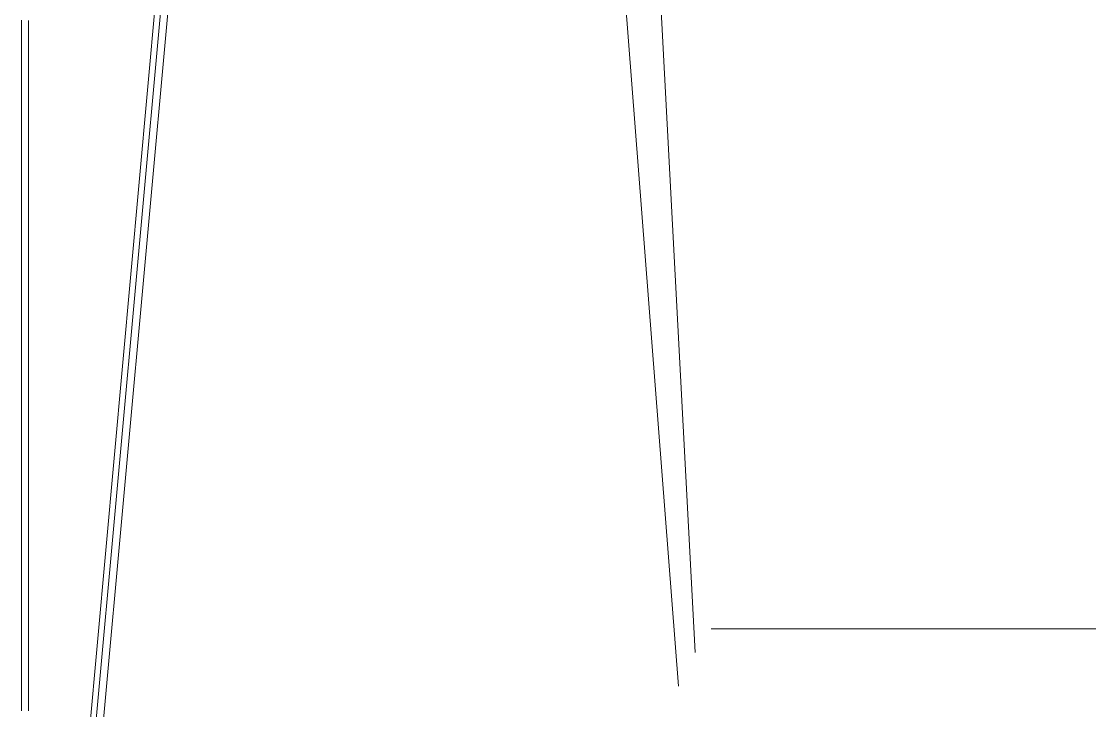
# Model space of a CAD drawing. Extents: x 65572 to 72871, y 30718 to 33858.
# Drawn here: x 67070.59 to 67075.61, y 32286.68 to 32289.92 of the extents above; entities that cross this region are included whole.
import ezdxf

# ---------------------------------------------------------------- set-up
doc = ezdxf.new("R2010")
doc.units = 0
doc.header["$LTSCALE"] = 0.5
doc.header["$MEASUREMENT"] = 0
doc.layers.add('Layout', color=154, linetype='CONTINUOUS', lineweight=5)

msp = doc.modelspace()

# ---------------------------------------------------------------- linework, layer by layer
at = {"layer": 'Layout', "linetype": 'ByBlock'}
for p, q in [((67070.585997, 32283.063442), (67071.586002, 32294.063496)), ((67071.586002, 32293.75496), (67070.585997, 32282.754906)), ((67071.620078, 32293.757581), (67070.620078, 32282.757581)), ((67073.757543, 32286.948725), (67073.395641, 32293.75496)), ((67073.678517, 32286.790672), (67073.178016, 32293.237914)), ((67073.832179, 32287.060679), (67081.032368, 32287.060679))]:
    msp.add_line(p, q, dxfattribs=at)
at = {"layer": 'Layout', "linetype": 'ByBlock', "flags": 128}
msp.add_lwpolyline([(67070.585997, 32289.923984), (67070.585997, 32289.91816), (67070.585997, 32289.912336), (67070.585997, 32289.906512), (67070.585997, 32289.900688), (67070.585997, 32289.894864), (67070.585997, 32289.88904), (67070.585997, 32289.883216), (67070.585997, 32289.877392), (67070.585997, 32289.871568), (67070.585997, 32289.865744), (67070.585997, 32289.85992), (67070.585997, 32289.854096), (67070.585997, 32289.848272), (67070.585997, 32289.842448), (67070.585997, 32289.836624), (67070.585997, 32289.8308), (67070.585997, 32289.824976), (67070.585997, 32289.819152), (67070.585997, 32289.813327), (67070.585997, 32289.807503), (67070.585997, 32289.801679), (67070.585997, 32289.795855), (67070.585997, 32289.790031), (67070.585997, 32289.784207), (67070.585997, 32289.778383), (67070.585997, 32289.772559), (67070.585997, 32289.766735), (67070.585997, 32289.760911), (67070.585997, 32289.755087), (67070.585997, 32289.749263), (67070.585997, 32289.743439), (67070.585997, 32289.737615), (67070.585997, 32289.731791), (67070.585997, 32289.725967), (67070.585997, 32289.720143), (67070.585997, 32289.714319), (67070.585997, 32289.708495), (67070.585997, 32289.702671), (67070.585997, 32289.696847), (67070.585997, 32289.691023), (67070.585997, 32289.685199), (67070.585997, 32289.679375), (67070.585997, 32289.673551), (67070.585997, 32289.667727), (67070.585997, 32289.661903), (67070.585997, 32289.656079), (67070.585997, 32289.650255), (67070.585997, 32289.644431), (67070.585997, 32289.638607), (67070.585997, 32289.632782), (67070.585997, 32289.626958), (67070.585997, 32289.621134), (67070.585997, 32289.61531), (67070.585997, 32289.609486), (67070.585997, 32289.603662), (67070.585997, 32289.597838), (67070.585997, 32289.592014), (67070.585997, 32289.58619), (67070.585997, 32289.580366), (67070.585997, 32289.574542), (67070.585997, 32289.568718), (67070.585997, 32289.562894), (67070.585997, 32289.55707), (67070.585997, 32289.551246), (67070.585997, 32289.545722), (67070.585997, 32289.540497), (67070.585997, 32289.535273), (67070.585997, 32289.530048), (67070.585997, 32289.524824), (67070.585997, 32289.519599), (67070.585997, 32289.514375), (67070.585997, 32289.50915), (67070.585997, 32289.503925), (67070.585997, 32289.498701), (67070.585997, 32289.493476), (67070.585997, 32289.488252), (67070.585997, 32289.483027), (67070.585997, 32289.477803), (67070.585997, 32289.472578), (67070.585997, 32289.467354), (67070.585997, 32289.462129), (67070.585997, 32289.456905), (67070.585997, 32289.45168), (67070.585997, 32289.446456), (67070.585997, 32289.441231), (67070.585997, 32289.436007), (67070.585997, 32289.430782), (67070.585997, 32289.425557), (67070.585997, 32289.420333), (67070.585997, 32289.415108), (67070.585997, 32289.409884), (67070.585997, 32289.404659), (67070.585997, 32289.399435), (67070.585997, 32289.39421), (67070.585997, 32289.388986), (67070.585997, 32289.383761), (67070.585997, 32289.378537), (67070.585997, 32289.373312), (67070.585997, 32289.368088), (67070.585997, 32289.362863), (67070.585997, 32289.357639), (67070.585997, 32289.352414), (67070.585997, 32289.34719), (67070.585997, 32289.341965), (67070.585997, 32289.33674), (67070.585997, 32289.331516), (67070.585997, 32289.326291), (67070.585997, 32289.321067), (67070.585997, 32289.315842), (67070.585997, 32289.310618), (67070.585997, 32289.305393), (67070.585997, 32289.300169), (67070.585997, 32289.294944), (67070.585997, 32289.28972), (67070.585997, 32289.284495), (67070.585997, 32289.279271), (67070.585997, 32289.274046), (67070.585997, 32289.268822), (67070.585997, 32289.263597), (67070.585997, 32289.258372), (67070.585997, 32289.253148), (67070.585997, 32289.247923), (67070.585997, 32289.242699), (67070.585997, 32289.237474), (67070.585997, 32289.23225), (67070.585997, 32289.227025), (67070.585997, 32289.221801), (67070.585997, 32289.216576), (67070.585997, 32289.211352), (67070.585997, 32289.206127), (67070.585997, 32289.200903), (67070.585997, 32289.195678), (67070.585997, 32289.190454), (67070.585997, 32289.185229), (67070.585997, 32289.180004), (67070.585997, 32289.17478), (67070.585997, 32289.169555), (67070.585997, 32289.164331), (67070.585997, 32289.159106), (67070.585997, 32289.153882), (67070.585997, 32289.148657), (67070.585997, 32289.143433), (67070.585997, 32289.138208), (67070.585997, 32289.132984), (67070.585997, 32289.127759), (67070.585997, 32289.122535), (67070.585997, 32289.11731), (67070.585997, 32289.112086), (67070.585997, 32289.106861), (67070.585997, 32289.101636), (67070.585997, 32289.096412), (67070.585997, 32289.091187), (67070.585997, 32289.085963), (67070.585997, 32289.080738), (67070.585997, 32289.075514), (67070.585997, 32289.070289), (67070.585997, 32289.065065), (67070.585997, 32289.05984), (67070.585997, 32289.054616), (67070.585997, 32289.049391), (67070.585997, 32289.044167), (67070.585997, 32289.038942), (67070.585997, 32289.033718), (67070.585997, 32289.028493), (67070.585997, 32289.023268), (67070.585997, 32289.018044), (67070.585997, 32289.012819), (67070.585997, 32289.007595), (67070.585997, 32289.00237), (67070.585997, 32288.997146), (67070.585997, 32288.991921), (67070.585997, 32288.986697), (67070.585997, 32288.981472), (67070.585997, 32288.976248), (67070.585997, 32288.971023), (67070.585997, 32288.965799), (67070.585997, 32288.960574), (67070.585997, 32288.95535), (67070.585997, 32288.950125), (67070.585997, 32288.9449), (67070.585997, 32288.939676), (67070.585997, 32288.934451), (67070.585997, 32288.929227), (67070.585997, 32288.924002), (67070.585997, 32288.918778), (67070.585997, 32288.913553), (67070.585997, 32288.908329), (67070.585997, 32288.903104), (67070.585997, 32288.89788), (67070.585997, 32288.892655), (67070.585997, 32288.887431), (67070.585997, 32288.882206), (67070.585997, 32288.876982), (67070.585997, 32288.871757), (67070.585997, 32288.866533), (67070.585997, 32288.861308), (67070.585997, 32288.856083), (67070.585997, 32288.850859), (67070.585997, 32288.845634), (67070.585997, 32288.84041), (67070.585997, 32288.835185), (67070.585997, 32288.829961), (67070.585997, 32288.824736), (67070.585997, 32288.819512), (67070.585997, 32288.814287), (67070.585997, 32288.809063), (67070.585997, 32288.803838), (67070.585997, 32288.798614), (67070.585997, 32288.793389), (67070.585997, 32288.788165), (67070.585997, 32288.78294), (67070.585997, 32288.777715), (67070.585997, 32288.772491), (67070.585997, 32288.767266), (67070.585997, 32288.762042), (67070.585997, 32288.756817), (67070.585997, 32288.751593), (67070.585997, 32288.746368), (67070.585997, 32288.741144), (67070.585997, 32288.735919), (67070.585997, 32288.730695), (67070.585997, 32288.72547), (67070.585997, 32288.720246), (67070.585997, 32288.715021), (67070.585997, 32288.709797), (67070.585997, 32288.704572), (67070.585997, 32288.699347), (67070.585997, 32288.694123), (67070.585997, 32288.688898), (67070.585997, 32288.683674), (67070.585997, 32288.678449), (67070.585997, 32288.673225), (67070.585997, 32288.668), (67070.585997, 32288.662776), (67070.585997, 32288.657551), (67070.585997, 32288.652327), (67070.585997, 32288.647102), (67070.585997, 32288.641878), (67070.585997, 32288.636653), (67070.585997, 32288.631429), (67070.585997, 32288.626204), (67070.585997, 32288.620979), (67070.585997, 32288.615755), (67070.585997, 32288.61053), (67070.585997, 32288.605306), (67070.585997, 32288.600081), (67070.585997, 32288.594857), (67070.585997, 32288.589632), (67070.585997, 32288.584408), (67070.585997, 32288.579183), (67070.585997, 32288.573959), (67070.585997, 32288.568734), (67070.585997, 32288.56351), (67070.585997, 32288.558285), (67070.585997, 32288.553061), (67070.585997, 32288.547836), (67070.585997, 32288.542611), (67070.585997, 32288.537387), (67070.585997, 32288.532162), (67070.585997, 32288.526938), (67070.585997, 32288.521713), (67070.585997, 32288.516489), (67070.585997, 32288.511264), (67070.585997, 32288.50604), (67070.585997, 32288.500815), (67070.585997, 32288.495591), (67070.585997, 32288.490366), (67070.585997, 32288.485142), (67070.585997, 32288.479917), (67070.585997, 32288.474693), (67070.585997, 32288.469468), (67070.585997, 32288.464244), (67070.585997, 32288.459019), (67070.585997, 32288.453794), (67070.585997, 32288.44857), (67070.585997, 32288.443345), (67070.585997, 32288.438121), (67070.585997, 32288.432896), (67070.585997, 32288.427672), (67070.585997, 32288.422447), (67070.585997, 32288.417223), (67070.585997, 32288.411998), (67070.585997, 32288.406774), (67070.585997, 32288.401549), (67070.585997, 32288.396325), (67070.585997, 32288.3911), (67070.585997, 32288.385876), (67070.585997, 32288.380651), (67070.585997, 32288.375426), (67070.585997, 32288.370202), (67070.585997, 32288.364977), (67070.585997, 32288.359753), (67070.585997, 32288.354528), (67070.585997, 32288.349304), (67070.585997, 32288.344079), (67070.585997, 32288.338855), (67070.585997, 32288.33363), (67070.585997, 32288.328406), (67070.585997, 32288.323181), (67070.585997, 32288.317957), (67070.585997, 32288.312732), (67070.585997, 32288.307508), (67070.585997, 32288.302283), (67070.585997, 32288.297058), (67070.585997, 32288.291834), (67070.585997, 32288.286609), (67070.585997, 32288.281385), (67070.585997, 32288.27616), (67070.585997, 32288.270936), (67070.585997, 32288.265711), (67070.585997, 32288.260487), (67070.585997, 32288.255262), (67070.585997, 32288.250038), (67070.585997, 32288.244813), (67070.585997, 32288.239589), (67070.585997, 32288.234364), (67070.585997, 32288.22914), (67070.585997, 32288.223915), (67070.585997, 32288.21869), (67070.585997, 32288.213466), (67070.585997, 32288.208241), (67070.585997, 32288.203017), (67070.585997, 32288.197792), (67070.585997, 32288.192568), (67070.585997, 32288.187343), (67070.585997, 32288.182119), (67070.585997, 32288.176894), (67070.585997, 32288.17167), (67070.585997, 32288.166445), (67070.585997, 32288.161221), (67070.585997, 32288.155996), (67070.585997, 32288.150772), (67070.585997, 32288.145547), (67070.585997, 32288.140322), (67070.585997, 32288.135098), (67070.585997, 32288.129873), (67070.585997, 32288.124649), (67070.585997, 32288.119424), (67070.585997, 32288.1142), (67070.585997, 32288.108975), (67070.585997, 32288.103751), (67070.585997, 32288.098526), (67070.585997, 32288.093302), (67070.585997, 32288.088077), (67070.585997, 32288.082853), (67070.585997, 32288.077628), (67070.585997, 32288.072404), (67070.585997, 32288.067179), (67070.585997, 32288.061955), (67070.585997, 32288.05673), (67070.585997, 32288.051505), (67070.585997, 32288.046281), (67070.585997, 32288.041056), (67070.585997, 32288.035832), (67070.585997, 32288.030607), (67070.585997, 32288.025383), (67070.585997, 32288.020158), (67070.585997, 32288.014934), (67070.585997, 32288.009709), (67070.585997, 32288.004485), (67070.585997, 32287.99926), (67070.585997, 32287.994036), (67070.585997, 32287.988811), (67070.585997, 32287.983587), (67070.585997, 32287.978362), (67070.585997, 32287.973137), (67070.585997, 32287.967913), (67070.585997, 32287.962688), (67070.585997, 32287.957464), (67070.585997, 32287.952239), (67070.585997, 32287.947015), (67070.585997, 32287.94179), (67070.585997, 32287.936566), (67070.585997, 32287.931341), (67070.585997, 32287.926117), (67070.585997, 32287.920892), (67070.585997, 32287.915668), (67070.585997, 32287.910443), (67070.585997, 32287.905219), (67070.585997, 32287.899994), (67070.585997, 32287.894769), (67070.585997, 32287.889545), (67070.585997, 32287.88432), (67070.585997, 32287.879096), (67070.585997, 32287.873871), (67070.585997, 32287.868647), (67070.585997, 32287.863422), (67070.585997, 32287.858198), (67070.585997, 32287.852973), (67070.585997, 32287.847749), (67070.585997, 32287.842524), (67070.585997, 32287.8373), (67070.585997, 32287.832075), (67070.585997, 32287.826851), (67070.585997, 32287.821626), (67070.585997, 32287.816401), (67070.585997, 32287.811177), (67070.585997, 32287.805952), (67070.585997, 32287.800728), (67070.585997, 32287.795503), (67070.585997, 32287.790279), (67070.585997, 32287.785054), (67070.585997, 32287.77983), (67070.585997, 32287.774605), (67070.585997, 32287.769381), (67070.585997, 32287.764156), (67070.585997, 32287.758932), (67070.585997, 32287.753707), (67070.585997, 32287.748483), (67070.585997, 32287.743258), (67070.585997, 32287.738033), (67070.585997, 32287.732809), (67070.585997, 32287.727584), (67070.585997, 32287.72236), (67070.585997, 32287.717135), (67070.585997, 32287.711911), (67070.585997, 32287.706686), (67070.585997, 32287.701462), (67070.585997, 32287.696237), (67070.585997, 32287.691013), (67070.585997, 32287.685788), (67070.585997, 32287.680564), (67070.585997, 32287.675339), (67070.585997, 32287.670115), (67070.585997, 32287.66489), (67070.585997, 32287.659665), (67070.585997, 32287.654441), (67070.585997, 32287.649216), (67070.585997, 32287.643992), (67070.585997, 32287.638767), (67070.585997, 32287.633543), (67070.585997, 32287.628318), (67070.585997, 32287.623094), (67070.585997, 32287.617869), (67070.585997, 32287.612645), (67070.585997, 32287.60742), (67070.585997, 32287.602196), (67070.585997, 32287.596971), (67070.585997, 32287.591747), (67070.585997, 32287.586522), (67070.585997, 32287.581298), (67070.585997, 32287.576073), (67070.585997, 32287.570848), (67070.585997, 32287.565624), (67070.585997, 32287.560399), (67070.585997, 32287.555175), (67070.585997, 32287.54995), (67070.585997, 32287.544726), (67070.585997, 32287.539501), (67070.585997, 32287.534277), (67070.585997, 32287.529052), (67070.585997, 32287.523828), (67070.585997, 32287.518603), (67070.585997, 32287.513379), (67070.585997, 32287.508154), (67070.585997, 32287.50293), (67070.585997, 32287.497705), (67070.585997, 32287.49248), (67070.585997, 32287.487256), (67070.585997, 32287.482031), (67070.585997, 32287.476807), (67070.585997, 32287.471582), (67070.585997, 32287.466358), (67070.585997, 32287.461133), (67070.585997, 32287.455909), (67070.585997, 32287.450684), (67070.585997, 32287.44546), (67070.585997, 32287.440235), (67070.585997, 32287.435011), (67070.585997, 32287.429786), (67070.585997, 32287.424562), (67070.585997, 32287.419337), (67070.585997, 32287.414112), (67070.585997, 32287.408888), (67070.585997, 32287.403663), (67070.585997, 32287.398439), (67070.585997, 32287.393214), (67070.585997, 32287.38799), (67070.585997, 32287.382765), (67070.585997, 32287.377541), (67070.585997, 32287.372316), (67070.585997, 32287.367092), (67070.585997, 32287.361867), (67070.585997, 32287.356643), (67070.585997, 32287.351418), (67070.585997, 32287.346194), (67070.585997, 32287.340969), (67070.585997, 32287.335744), (67070.585997, 32287.33052), (67070.585997, 32287.325295), (67070.585997, 32287.320071), (67070.585997, 32287.314846), (67070.585997, 32287.309622), (67070.585997, 32287.304397), (67070.585997, 32287.299173), (67070.585997, 32287.293948), (67070.585997, 32287.288724), (67070.585997, 32287.283499), (67070.585997, 32287.278275), (67070.585997, 32287.27305), (67070.585997, 32287.268687), (67070.585997, 32287.264324), (67070.585997, 32287.259961), (67070.585997, 32287.255598), (67070.585997, 32287.251235), (67070.585997, 32287.246872), (67070.585997, 32287.242509), (67070.585997, 32287.238146), (67070.585997, 32287.233783), (67070.585997, 32287.22942), (67070.585997, 32287.225057), (67070.585997, 32287.220693), (67070.585997, 32287.21633), (67070.585997, 32287.211967), (67070.585997, 32287.207604), (67070.585997, 32287.203241), (67070.585997, 32287.198878), (67070.585997, 32287.194515), (67070.585997, 32287.190152), (67070.585997, 32287.185789), (67070.585997, 32287.181426), (67070.585997, 32287.177063), (67070.585997, 32287.1727), (67070.585997, 32287.168337), (67070.585997, 32287.163974), (67070.585997, 32287.159611), (67070.585997, 32287.155248), (67070.585997, 32287.150885), (67070.585997, 32287.146522), (67070.585997, 32287.142159), (67070.585997, 32287.137795), (67070.585997, 32287.133432), (67070.585997, 32287.129069), (67070.585997, 32287.124706), (67070.585997, 32287.120343), (67070.585997, 32287.11598), (67070.585997, 32287.111617), (67070.585997, 32287.107254), (67070.585997, 32287.102891), (67070.585997, 32287.098528), (67070.585997, 32287.094165), (67070.585997, 32287.089802), (67070.585997, 32287.085439), (67070.585997, 32287.081076), (67070.585997, 32287.076713), (67070.585997, 32287.07235), (67070.585997, 32287.067987), (67070.585997, 32287.063624), (67070.585997, 32287.059261), (67070.585997, 32287.054897), (67070.585997, 32287.050534), (67070.585997, 32287.046171), (67070.585997, 32287.041808), (67070.585997, 32287.037445), (67070.585997, 32287.033082), (67070.585997, 32287.028719), (67070.585997, 32287.024356), (67070.585997, 32287.019993), (67070.585997, 32287.01563), (67070.585997, 32287.011267), (67070.585997, 32287.006904), (67070.585997, 32287.002541), (67070.585997, 32286.998178), (67070.585997, 32286.993815), (67070.585997, 32286.989452), (67070.585997, 32286.985089), (67070.585997, 32286.980726), (67070.585997, 32286.976363), (67070.585997, 32286.971999), (67070.585997, 32286.967636), (67070.585997, 32286.963273), (67070.585997, 32286.95891), (67070.585997, 32286.954547), (67070.585997, 32286.950184), (67070.585997, 32286.945821), (67070.585997, 32286.941458), (67070.585997, 32286.937095), (67070.585997, 32286.932732), (67070.585997, 32286.928369), (67070.585997, 32286.924006), (67070.585997, 32286.919643), (67070.585997, 32286.91528), (67070.585997, 32286.910917), (67070.585997, 32286.906554), (67070.585997, 32286.902191), (67070.585997, 32286.897828), (67070.585997, 32286.893464), (67070.585997, 32286.889101), (67070.585997, 32286.884738), (67070.585997, 32286.880375), (67070.585997, 32286.876012), (67070.585997, 32286.871649), (67070.585997, 32286.867286), (67070.585997, 32286.862923), (67070.585997, 32286.85856), (67070.585997, 32286.854197), (67070.585997, 32286.849834), (67070.585997, 32286.845471), (67070.585997, 32286.841108), (67070.585997, 32286.836745), (67070.585997, 32286.832382), (67070.585997, 32286.828019), (67070.585997, 32286.823656), (67070.585997, 32286.819293), (67070.585997, 32286.81493), (67070.585997, 32286.810566), (67070.585997, 32286.806203), (67070.585997, 32286.80184), (67070.585997, 32286.797477), (67070.585997, 32286.793114), (67070.585997, 32286.788751), (67070.585997, 32286.784388), (67070.585997, 32286.780025), (67070.585997, 32286.775662), (67070.585997, 32286.771299), (67070.585997, 32286.766936), (67070.585997, 32286.762573), (67070.585997, 32286.75821), (67070.585997, 32286.753847), (67070.585997, 32286.749484), (67070.585997, 32286.745121), (67070.585997, 32286.740758), (67070.585997, 32286.736395), (67070.585997, 32286.732032), (67070.585997, 32286.727668), (67070.585997, 32286.723305), (67070.585997, 32286.718942), (67070.585997, 32286.714579), (67070.585997, 32286.710216), (67070.585997, 32286.705853), (67070.585997, 32286.70149), (67070.585997, 32286.697127), (67070.585997, 32286.692764), (67070.585997, 32286.688401), (67070.585997, 32286.684038), (67070.585997, 32286.679675), (67070.585997, 32286.675312)], dxfattribs=at)
at = {"layer": 'Layout', "linetype": 'ByBlock'}
msp.add_lwpolyline([(67070.620078, 32289.922852), (67070.620078, 32289.917144), (67070.620078, 32289.911435), (67070.620078, 32289.905726), (67070.620078, 32289.900018), (67070.620078, 32289.894309), (67070.620078, 32289.8886), (67070.620078, 32289.882892), (67070.620078, 32289.877183), (67070.620078, 32289.871475), (67070.620078, 32289.865766), (67070.620078, 32289.860057), (67070.620078, 32289.854349), (67070.620078, 32289.84864), (67070.620078, 32289.842931), (67070.620078, 32289.837223), (67070.620078, 32289.831514), (67070.620078, 32289.825806), (67070.620078, 32289.820097), (67070.620078, 32289.814388), (67070.620078, 32289.80868), (67070.620078, 32289.802971), (67070.620078, 32289.797262), (67070.620078, 32289.791554), (67070.620078, 32289.785845), (67070.620078, 32289.780137), (67070.620078, 32289.774428), (67070.620078, 32289.768719), (67070.620078, 32289.763011), (67070.620078, 32289.757302), (67070.620078, 32289.751594), (67070.620078, 32289.745885), (67070.620078, 32289.740176), (67070.620078, 32289.734468), (67070.620078, 32289.728759), (67070.620078, 32289.72305), (67070.620078, 32289.717342), (67070.620078, 32289.711633), (67070.620078, 32289.705925), (67070.620078, 32289.700216), (67070.620078, 32289.694507), (67070.620078, 32289.688799), (67070.620078, 32289.68309), (67070.620078, 32289.677381), (67070.620078, 32289.671673), (67070.620078, 32289.665964), (67070.620078, 32289.660256), (67070.620078, 32289.654547), (67070.620078, 32289.648838), (67070.620078, 32289.64313), (67070.620078, 32289.637421), (67070.620078, 32289.631712), (67070.620078, 32289.626004), (67070.620078, 32289.620295), (67070.620078, 32289.614587), (67070.620078, 32289.608878), (67070.620078, 32289.603169), (67070.620078, 32289.597461), (67070.620078, 32289.591752), (67070.620078, 32289.586043), (67070.620078, 32289.580335), (67070.620078, 32289.574626), (67070.620078, 32289.568918), (67070.620078, 32289.563209), (67070.620078, 32289.5575), (67070.620078, 32289.551792), (67070.620078, 32289.546341), (67070.620078, 32289.540933), (67070.620078, 32289.535525), (67070.620078, 32289.530117), (67070.620078, 32289.524709), (67070.620078, 32289.519301), (67070.620078, 32289.513893), (67070.620078, 32289.508485), (67070.620078, 32289.503077), (67070.620078, 32289.497669), (67070.620078, 32289.492261), (67070.620078, 32289.486853), (67070.620078, 32289.481445), (67070.620078, 32289.476037), (67070.620078, 32289.470629), (67070.620078, 32289.465221), (67070.620078, 32289.459813), (67070.620078, 32289.454405), (67070.620078, 32289.448997), (67070.620078, 32289.443589), (67070.620078, 32289.438181), (67070.620078, 32289.432773), (67070.620078, 32289.427365), (67070.620078, 32289.421957), (67070.620078, 32289.416549), (67070.620078, 32289.411141), (67070.620078, 32289.405733), (67070.620078, 32289.400325), (67070.620078, 32289.394917), (67070.620078, 32289.38951), (67070.620078, 32289.384102), (67070.620078, 32289.378694), (67070.620078, 32289.373286), (67070.620078, 32289.367878), (67070.620078, 32289.36247), (67070.620078, 32289.357062), (67070.620078, 32289.351654), (67070.620078, 32289.346246), (67070.620078, 32289.340838), (67070.620078, 32289.33543), (67070.620078, 32289.330022), (67070.620078, 32289.324614), (67070.620078, 32289.319206), (67070.620078, 32289.313798), (67070.620078, 32289.30839), (67070.620078, 32289.302982), (67070.620078, 32289.297574), (67070.620078, 32289.292166), (67070.620078, 32289.286758), (67070.620078, 32289.28135), (67070.620078, 32289.275942), (67070.620078, 32289.270534), (67070.620078, 32289.265126), (67070.620078, 32289.259718), (67070.620078, 32289.25431), (67070.620078, 32289.248902), (67070.620078, 32289.243494), (67070.620078, 32289.238086), (67070.620078, 32289.232678), (67070.620078, 32289.22727), (67070.620078, 32289.221862), (67070.620078, 32289.216454), (67070.620078, 32289.211046), (67070.620078, 32289.205638), (67070.620078, 32289.20023), (67070.620078, 32289.194822), (67070.620078, 32289.189414), (67070.620078, 32289.184006), (67070.620078, 32289.178598), (67070.620078, 32289.17319), (67070.620078, 32289.167782), (67070.620078, 32289.162375), (67070.620078, 32289.156967), (67070.620078, 32289.151559), (67070.620078, 32289.146151), (67070.620078, 32289.140743), (67070.620078, 32289.135335), (67070.620078, 32289.129927), (67070.620078, 32289.124519), (67070.620078, 32289.119111), (67070.620078, 32289.113703), (67070.620078, 32289.108295), (67070.620078, 32289.102887), (67070.620078, 32289.097479), (67070.620078, 32289.092071), (67070.620078, 32289.086663), (67070.620078, 32289.081255), (67070.620078, 32289.075847), (67070.620078, 32289.070439), (67070.620078, 32289.065031), (67070.620078, 32289.059623), (67070.620078, 32289.054215), (67070.620078, 32289.048807), (67070.620078, 32289.043399), (67070.620078, 32289.037991), (67070.620078, 32289.032583), (67070.620078, 32289.027175), (67070.620078, 32289.021767), (67070.620078, 32289.016359), (67070.620078, 32289.010951), (67070.620078, 32289.005543), (67070.620078, 32289.000135), (67070.620078, 32288.994727), (67070.620078, 32288.989319), (67070.620078, 32288.983911), (67070.620078, 32288.978503), (67070.620078, 32288.973095), (67070.620078, 32288.967687), (67070.620078, 32288.962279), (67070.620078, 32288.956871), (67070.620078, 32288.951463), (67070.620078, 32288.946055), (67070.620078, 32288.940647), (67070.620078, 32288.935239), (67070.620078, 32288.929832), (67070.620078, 32288.924424), (67070.620078, 32288.919016), (67070.620078, 32288.913608), (67070.620078, 32288.9082), (67070.620078, 32288.902792), (67070.620078, 32288.897384), (67070.620078, 32288.891976), (67070.620078, 32288.886568), (67070.620078, 32288.88116), (67070.620078, 32288.875752), (67070.620078, 32288.870344), (67070.620078, 32288.864936), (67070.620078, 32288.859528), (67070.620078, 32288.85412), (67070.620078, 32288.848712), (67070.620078, 32288.843304), (67070.620078, 32288.837896), (67070.620078, 32288.832488), (67070.620078, 32288.82708), (67070.620078, 32288.821672), (67070.620078, 32288.816264), (67070.620078, 32288.810856), (67070.620078, 32288.805448), (67070.620078, 32288.80004), (67070.620078, 32288.794632), (67070.620078, 32288.789224), (67070.620078, 32288.783816), (67070.620078, 32288.778408), (67070.620078, 32288.773), (67070.620078, 32288.767592), (67070.620078, 32288.762184), (67070.620078, 32288.756776), (67070.620078, 32288.751368), (67070.620078, 32288.74596), (67070.620078, 32288.740552), (67070.620078, 32288.735144), (67070.620078, 32288.729736), (67070.620078, 32288.724328), (67070.620078, 32288.71892), (67070.620078, 32288.713512), (67070.620078, 32288.708104), (67070.620078, 32288.702696), (67070.620078, 32288.697289), (67070.620078, 32288.691881), (67070.620078, 32288.686473), (67070.620078, 32288.681065), (67070.620078, 32288.675657), (67070.620078, 32288.670249), (67070.620078, 32288.664841), (67070.620078, 32288.659433), (67070.620078, 32288.654025), (67070.620078, 32288.648617), (67070.620078, 32288.643209), (67070.620078, 32288.637801), (67070.620078, 32288.632393), (67070.620078, 32288.626985), (67070.620078, 32288.621577), (67070.620078, 32288.616169), (67070.620078, 32288.610761), (67070.620078, 32288.605353), (67070.620078, 32288.599945), (67070.620078, 32288.594537), (67070.620078, 32288.589129), (67070.620078, 32288.583721), (67070.620078, 32288.578313), (67070.620078, 32288.572905), (67070.620078, 32288.567497), (67070.620078, 32288.562089), (67070.620078, 32288.556681), (67070.620078, 32288.551273), (67070.620078, 32288.545865), (67070.620078, 32288.540457), (67070.620078, 32288.535049), (67070.620078, 32288.529641), (67070.620078, 32288.524233), (67070.620078, 32288.518825), (67070.620078, 32288.513417), (67070.620078, 32288.508009), (67070.620078, 32288.502601), (67070.620078, 32288.497193), (67070.620078, 32288.491785), (67070.620078, 32288.486377), (67070.620078, 32288.480969), (67070.620078, 32288.475561), (67070.620078, 32288.470153), (67070.620078, 32288.464746), (67070.620078, 32288.459338), (67070.620078, 32288.45393), (67070.620078, 32288.448522), (67070.620078, 32288.443114), (67070.620078, 32288.437706), (67070.620078, 32288.432298), (67070.620078, 32288.42689), (67070.620078, 32288.421482), (67070.620078, 32288.416074), (67070.620078, 32288.410666), (67070.620078, 32288.405258), (67070.620078, 32288.39985), (67070.620078, 32288.394442), (67070.620078, 32288.389034), (67070.620078, 32288.383626), (67070.620078, 32288.378218), (67070.620078, 32288.372836), (67070.620078, 32288.367797), (67070.620078, 32288.362758), (67070.620078, 32288.357718), (67070.620078, 32288.352679), (67070.620078, 32288.34764), (67070.620078, 32288.3426), (67070.620078, 32288.337561), (67070.620078, 32288.332522), (67070.620078, 32288.327482), (67070.620078, 32288.322443), (67070.620078, 32288.317404), (67070.620078, 32288.312364), (67070.620078, 32288.307325), (67070.620078, 32288.302286), (67070.620078, 32288.297246), (67070.620078, 32288.292207), (67070.620078, 32288.287168), (67070.620078, 32288.282128), (67070.620078, 32288.277089), (67070.620078, 32288.27205), (67070.620078, 32288.26701), (67070.620078, 32288.261971), (67070.620078, 32288.256932), (67070.620078, 32288.251892), (67070.620078, 32288.246853), (67070.620078, 32288.241814), (67070.620078, 32288.236775), (67070.620078, 32288.231735), (67070.620078, 32288.226696), (67070.620078, 32288.221657), (67070.620078, 32288.216617), (67070.620078, 32288.211578), (67070.620078, 32288.206539), (67070.620078, 32288.201499), (67070.620078, 32288.19646), (67070.620078, 32288.191421), (67070.620078, 32288.186381), (67070.620078, 32288.181342), (67070.620078, 32288.176303), (67070.620078, 32288.171263), (67070.620078, 32288.166224), (67070.620078, 32288.161185), (67070.620078, 32288.156145), (67070.620078, 32288.151106), (67070.620078, 32288.146067), (67070.620078, 32288.141027), (67070.620078, 32288.135988), (67070.620078, 32288.130949), (67070.620078, 32288.125909), (67070.620078, 32288.12087), (67070.620078, 32288.115831), (67070.620078, 32288.110791), (67070.620078, 32288.105752), (67070.620078, 32288.100713), (67070.620078, 32288.095673), (67070.620078, 32288.090634), (67070.620078, 32288.085595), (67070.620078, 32288.080555), (67070.620078, 32288.075516), (67070.620078, 32288.070477), (67070.620078, 32288.065438), (67070.620078, 32288.060398), (67070.620078, 32288.055359), (67070.620078, 32288.05032), (67070.620078, 32288.04528), (67070.620078, 32288.040241), (67070.620078, 32288.035202), (67070.620078, 32288.030162), (67070.620078, 32288.025123), (67070.620078, 32288.020084), (67070.620078, 32288.015044), (67070.620078, 32288.010005), (67070.620078, 32288.004966), (67070.620078, 32287.999926), (67070.620078, 32287.994887), (67070.620078, 32287.989848), (67070.620078, 32287.984808), (67070.620078, 32287.979769), (67070.620078, 32287.97473), (67070.620078, 32287.96969), (67070.620078, 32287.964651), (67070.620078, 32287.959612), (67070.620078, 32287.954572), (67070.620078, 32287.949533), (67070.620078, 32287.944494), (67070.620078, 32287.939454), (67070.620078, 32287.934415), (67070.620078, 32287.929376), (67070.620078, 32287.924336), (67070.620078, 32287.919297), (67070.620078, 32287.914258), (67070.620078, 32287.909218), (67070.620078, 32287.904179), (67070.620078, 32287.89914), (67070.620078, 32287.8941), (67070.620078, 32287.889061), (67070.620078, 32287.884022), (67070.620078, 32287.878983), (67070.620078, 32287.873943), (67070.620078, 32287.868904), (67070.620078, 32287.863865), (67070.620078, 32287.858825), (67070.620078, 32287.853786), (67070.620078, 32287.848747), (67070.620078, 32287.843707), (67070.620078, 32287.838668), (67070.620078, 32287.833629), (67070.620078, 32287.828589), (67070.620078, 32287.82355), (67070.620078, 32287.818511), (67070.620078, 32287.813471), (67070.620078, 32287.808432), (67070.620078, 32287.803393), (67070.620078, 32287.798353), (67070.620078, 32287.793314), (67070.620078, 32287.788275), (67070.620078, 32287.783235), (67070.620078, 32287.778196), (67070.620078, 32287.773157), (67070.620078, 32287.768117), (67070.620078, 32287.763078), (67070.620078, 32287.758039), (67070.620078, 32287.752999), (67070.620078, 32287.74796), (67070.620078, 32287.742921), (67070.620078, 32287.737881), (67070.620078, 32287.732842), (67070.620078, 32287.727803), (67070.620078, 32287.722763), (67070.620078, 32287.717724), (67070.620078, 32287.712685), (67070.620078, 32287.707646), (67070.620078, 32287.702606), (67070.620078, 32287.697567), (67070.620078, 32287.692528), (67070.620078, 32287.687488), (67070.620078, 32287.682449), (67070.620078, 32287.67741), (67070.620078, 32287.67237), (67070.620078, 32287.667331), (67070.620078, 32287.662292), (67070.620078, 32287.657252), (67070.620078, 32287.652213), (67070.620078, 32287.647174), (67070.620078, 32287.642134), (67070.620078, 32287.637095), (67070.620078, 32287.632056), (67070.620078, 32287.627016), (67070.620078, 32287.621977), (67070.620078, 32287.616938), (67070.620078, 32287.611898), (67070.620078, 32287.606859), (67070.620078, 32287.60182), (67070.620078, 32287.59678), (67070.620078, 32287.591741), (67070.620078, 32287.586702), (67070.620078, 32287.581662), (67070.620078, 32287.576623), (67070.620078, 32287.571584), (67070.620078, 32287.566544), (67070.620078, 32287.561505), (67070.620078, 32287.556466), (67070.620078, 32287.551426), (67070.620078, 32287.546387), (67070.620078, 32287.541348), (67070.620078, 32287.536309), (67070.620078, 32287.531269), (67070.620078, 32287.52623), (67070.620078, 32287.521191), (67070.620078, 32287.516151), (67070.620078, 32287.511112), (67070.620078, 32287.506073), (67070.620078, 32287.501033), (67070.620078, 32287.495994), (67070.620078, 32287.490955), (67070.620078, 32287.485915), (67070.620078, 32287.480876), (67070.620078, 32287.475837), (67070.620078, 32287.470797), (67070.620078, 32287.465758), (67070.620078, 32287.460719), (67070.620078, 32287.455679), (67070.620078, 32287.45064), (67070.620078, 32287.445601), (67070.620078, 32287.440561), (67070.620078, 32287.435522), (67070.620078, 32287.430483), (67070.620078, 32287.425443), (67070.620078, 32287.420404), (67070.620078, 32287.415365), (67070.620078, 32287.410325), (67070.620078, 32287.405286), (67070.620078, 32287.400247), (67070.620078, 32287.395207), (67070.620078, 32287.390168), (67070.620078, 32287.385129), (67070.620078, 32287.380089), (67070.620078, 32287.37505), (67070.620078, 32287.370011), (67070.620078, 32287.364972), (67070.620078, 32287.359932), (67070.620078, 32287.354893), (67070.620078, 32287.349854), (67070.620078, 32287.344814), (67070.620078, 32287.339775), (67070.620078, 32287.334736), (67070.620078, 32287.329696), (67070.620078, 32287.324657), (67070.620078, 32287.319618), (67070.620078, 32287.314578), (67070.620078, 32287.309539), (67070.620078, 32287.3045), (67070.620078, 32287.29946), (67070.620078, 32287.294421), (67070.620078, 32287.289382), (67070.620078, 32287.284342), (67070.620078, 32287.279303), (67070.620078, 32287.274387), (67070.620078, 32287.26978), (67070.620078, 32287.265173), (67070.620078, 32287.260565), (67070.620078, 32287.255958), (67070.620078, 32287.251351), (67070.620078, 32287.246743), (67070.620078, 32287.242136), (67070.620078, 32287.237529), (67070.620078, 32287.232921), (67070.620078, 32287.228314), (67070.620078, 32287.223707), (67070.620078, 32287.2191), (67070.620078, 32287.214492), (67070.620078, 32287.209885), (67070.620078, 32287.205278), (67070.620078, 32287.20067), (67070.620078, 32287.196063), (67070.620078, 32287.191456), (67070.620078, 32287.186848), (67070.620078, 32287.182241), (67070.620078, 32287.177634), (67070.620078, 32287.173027), (67070.620078, 32287.168419), (67070.620078, 32287.163812), (67070.620078, 32287.159205), (67070.620078, 32287.154597), (67070.620078, 32287.14999), (67070.620078, 32287.145383), (67070.620078, 32287.140775), (67070.620078, 32287.136168), (67070.620078, 32287.131561), (67070.620078, 32287.126954), (67070.620078, 32287.122346), (67070.620078, 32287.117739), (67070.620078, 32287.113132), (67070.620078, 32287.108524), (67070.620078, 32287.103917), (67070.620078, 32287.09931), (67070.620078, 32287.094702), (67070.620078, 32287.090095), (67070.620078, 32287.085488), (67070.620078, 32287.080881), (67070.620078, 32287.076273), (67070.620078, 32287.071666), (67070.620078, 32287.067059), (67070.620078, 32287.062451), (67070.620078, 32287.057844), (67070.620078, 32287.053237), (67070.620078, 32287.04863), (67070.620078, 32287.044022), (67070.620078, 32287.039415), (67070.620078, 32287.034808), (67070.620078, 32287.0302), (67070.620078, 32287.025593), (67070.620078, 32287.020986), (67070.620078, 32287.016378), (67070.620078, 32287.011771), (67070.620078, 32287.007164), (67070.620078, 32287.002557), (67070.620078, 32286.997949), (67070.620078, 32286.993342), (67070.620078, 32286.988735), (67070.620078, 32286.984127), (67070.620078, 32286.97952), (67070.620078, 32286.974913), (67070.620078, 32286.970305), (67070.620078, 32286.965698), (67070.620078, 32286.961091), (67070.620078, 32286.956484), (67070.620078, 32286.951876), (67070.620078, 32286.947269), (67070.620078, 32286.942662), (67070.620078, 32286.938054), (67070.620078, 32286.933447), (67070.620078, 32286.92884), (67070.620078, 32286.924232), (67070.620078, 32286.919625), (67070.620078, 32286.915018), (67070.620078, 32286.910411), (67070.620078, 32286.905803), (67070.620078, 32286.901196), (67070.620078, 32286.896589), (67070.620078, 32286.891981), (67070.620078, 32286.887374), (67070.620078, 32286.882767), (67070.620078, 32286.878159), (67070.620078, 32286.873552), (67070.620078, 32286.868945), (67070.620078, 32286.864338), (67070.620078, 32286.85973), (67070.620078, 32286.855123), (67070.620078, 32286.850516), (67070.620078, 32286.845908), (67070.620078, 32286.841301), (67070.620078, 32286.836694), (67070.620078, 32286.832086), (67070.620078, 32286.827479), (67070.620078, 32286.822872), (67070.620078, 32286.818265), (67070.620078, 32286.813657), (67070.620078, 32286.80905), (67070.620078, 32286.804443), (67070.620078, 32286.799835), (67070.620078, 32286.795228), (67070.620078, 32286.790621), (67070.620078, 32286.786014), (67070.620078, 32286.781406), (67070.620078, 32286.776799), (67070.620078, 32286.772192), (67070.620078, 32286.767584), (67070.620078, 32286.762977), (67070.620078, 32286.75837), (67070.620078, 32286.753762), (67070.620078, 32286.749155), (67070.620078, 32286.744548), (67070.620078, 32286.739941), (67070.620078, 32286.735333), (67070.620078, 32286.730726), (67070.620078, 32286.726119), (67070.620078, 32286.721511), (67070.620078, 32286.716904), (67070.620078, 32286.712297), (67070.620078, 32286.707689), (67070.620078, 32286.703082), (67070.620078, 32286.698475), (67070.620078, 32286.693868), (67070.620078, 32286.68926), (67070.620078, 32286.684653), (67070.620078, 32286.680046), (67070.620078, 32286.675438)], dxfattribs=at)

doc.saveas('drawing.dxf')
